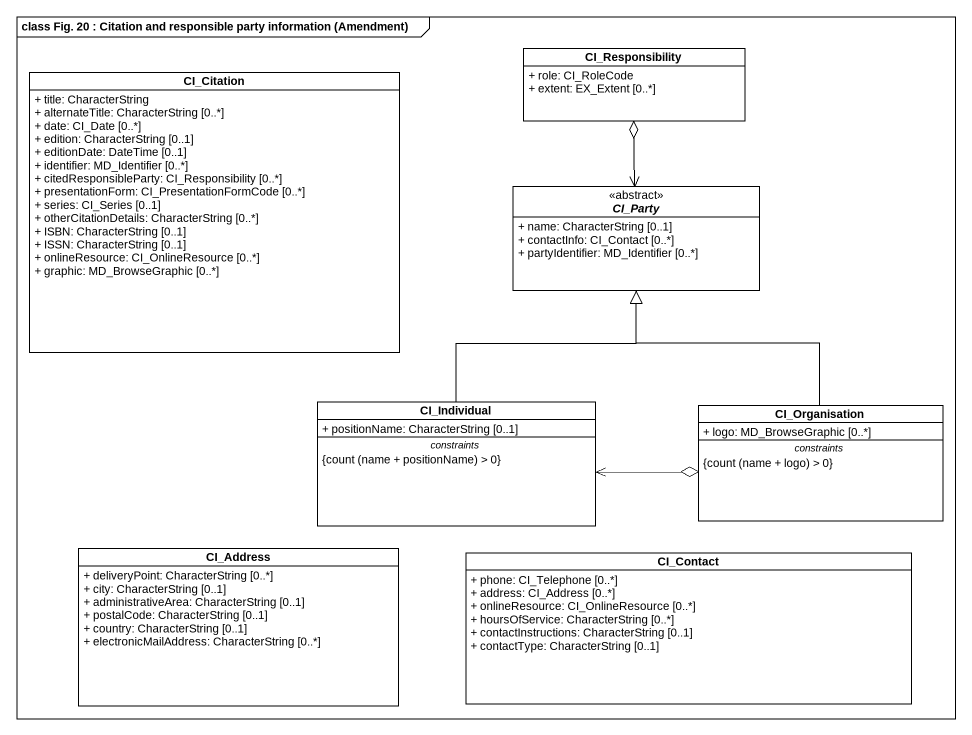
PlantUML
@startuml
mainframe class Fig. 20 : Citation and responsible party information (Amendment)
hide circle
hide empty members
skinparam classAttributeIconSize 0
class CI_Citation #FFFFFF {
  + title: CharacterString
  + alternateTitle: CharacterString [0..*]
  + date: CI_Date [0..*]
  + edition: CharacterString [0..1]
  + editionDate: DateTime [0..1]
  + identifier: MD_Identifier [0..*]
  + citedResponsibleParty: CI_Responsibility [0..*]
  + presentationForm: CI_PresentationFormCode [0..*]
  + series: CI_Series [0..1]
  + otherCitationDetails: CharacterString [0..*]
  + ISBN: CharacterString [0..1]
  + ISSN: CharacterString [0..1]
  + onlineResource: CI_OnlineResource [0..*]
  + graphic: MD_BrowseGraphic [0..*]
}
class CI_Responsibility #FFFFFF {
  + role: CI_RoleCode
  + extent: EX_Extent [0..*]
}
abstract class CI_Party <<abstract>> #FFFFFF {
  + name: CharacterString [0..1]
  + contactInfo: CI_Contact [0..*]
  + partyIdentifier: MD_Identifier [0..*]
}
class CI_Individual #FFFFFF {
  + positionName: CharacterString [0..1]
  -- constraints --
  {field} {count (name + positionName) > 0}
}
class CI_Organisation #FFFFFF {
  + logo: MD_BrowseGraphic [0..*]
  -- constraints --
  {field} {count (name + logo) > 0}
}
class CI_Address #FFFFFF {
  + deliveryPoint: CharacterString [0..*]
  + city: CharacterString [0..1]
  + administrativeArea: CharacterString [0..1]
  + postalCode: CharacterString [0..1]
  + country: CharacterString [0..1]
  + electronicMailAddress: CharacterString [0..*]
}
class CI_Contact #FFFFFF {
  + phone: CI_Telephone [0..*]
  + address: CI_Address [0..*]
  + onlineResource: CI_OnlineResource [0..*]
  + hoursOfService: CharacterString [0..*]
  + contactInstructions: CharacterString [0..1]
  + contactType: CharacterString [0..1]
}
CI_Party <-up-o CI_Responsibility
CI_Individual -up-|> CI_Party
CI_Individual <-right-o CI_Organisation
CI_Organisation -up-|> CI_Party
@enduml
